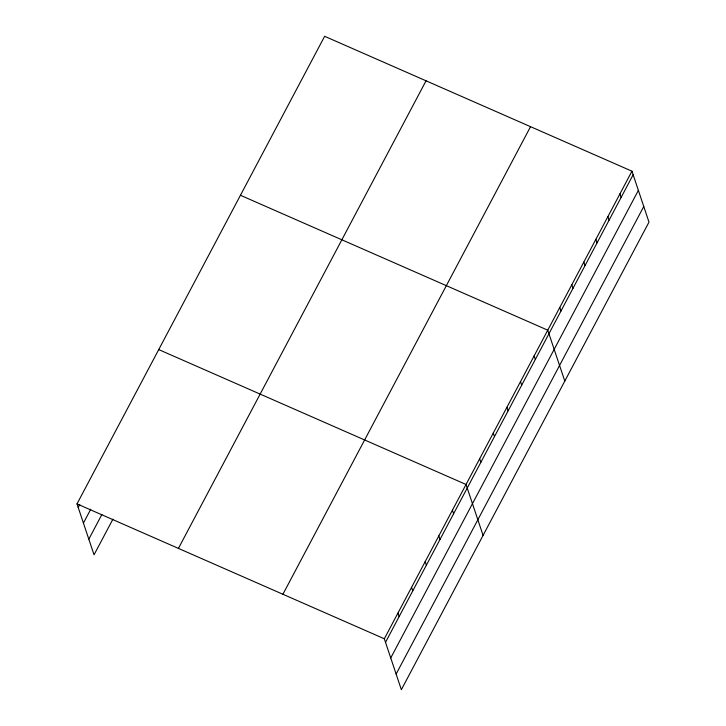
<?xml version="1.0" encoding="UTF-8"?>
<svg xmlns="http://www.w3.org/2000/svg" width="726" height="726" viewBox="0 0 726 726"><rect width="100%" height="100%" fill="white"/><g stroke="black" fill="none" stroke-linecap="round" stroke-linejoin="round"><path stroke-width="1.09" d="M112.902 519.199L94.044 554.809L77.01 503.889L324.64 36.3L631.956 171.191L648.99 222.111L401.36 689.7L384.326 638.78L631.956 171.191M78.199 507.438L79.769 504.47M83.426 523.065L90.759 509.225M88.817 539.173L101.912 514.444M178.424 548.402L426.053 80.813M282.913 594.267L530.543 126.678M385.515 642.328L633.145 174.739M390.742 657.965L638.372 190.375M396.133 674.064L643.762 206.483M240.442 195.276L547.758 330.176L564.801 381.096M158.731 349.587L466.038 484.478L483.08 535.398M77.01 503.889L384.326 638.78M619.922 193.906L621.111 197.454M607.898 216.62L609.087 220.169M595.874 239.326L597.053 242.874M583.84 262.041L585.029 265.589M571.816 284.746L573.005 288.304M559.791 307.461L560.971 311.009M534.136 355.894L535.325 359.443M520.524 381.604L521.704 385.161M506.902 407.322L508.091 410.871M493.281 433.041L494.47 436.589M479.659 458.759L480.848 462.308M452.425 510.197L453.614 513.745M438.803 535.915L439.992 539.463M425.182 561.634L426.371 565.182M411.56 587.343L412.749 590.891M397.948 613.062L399.128 616.61"/></g></svg>
